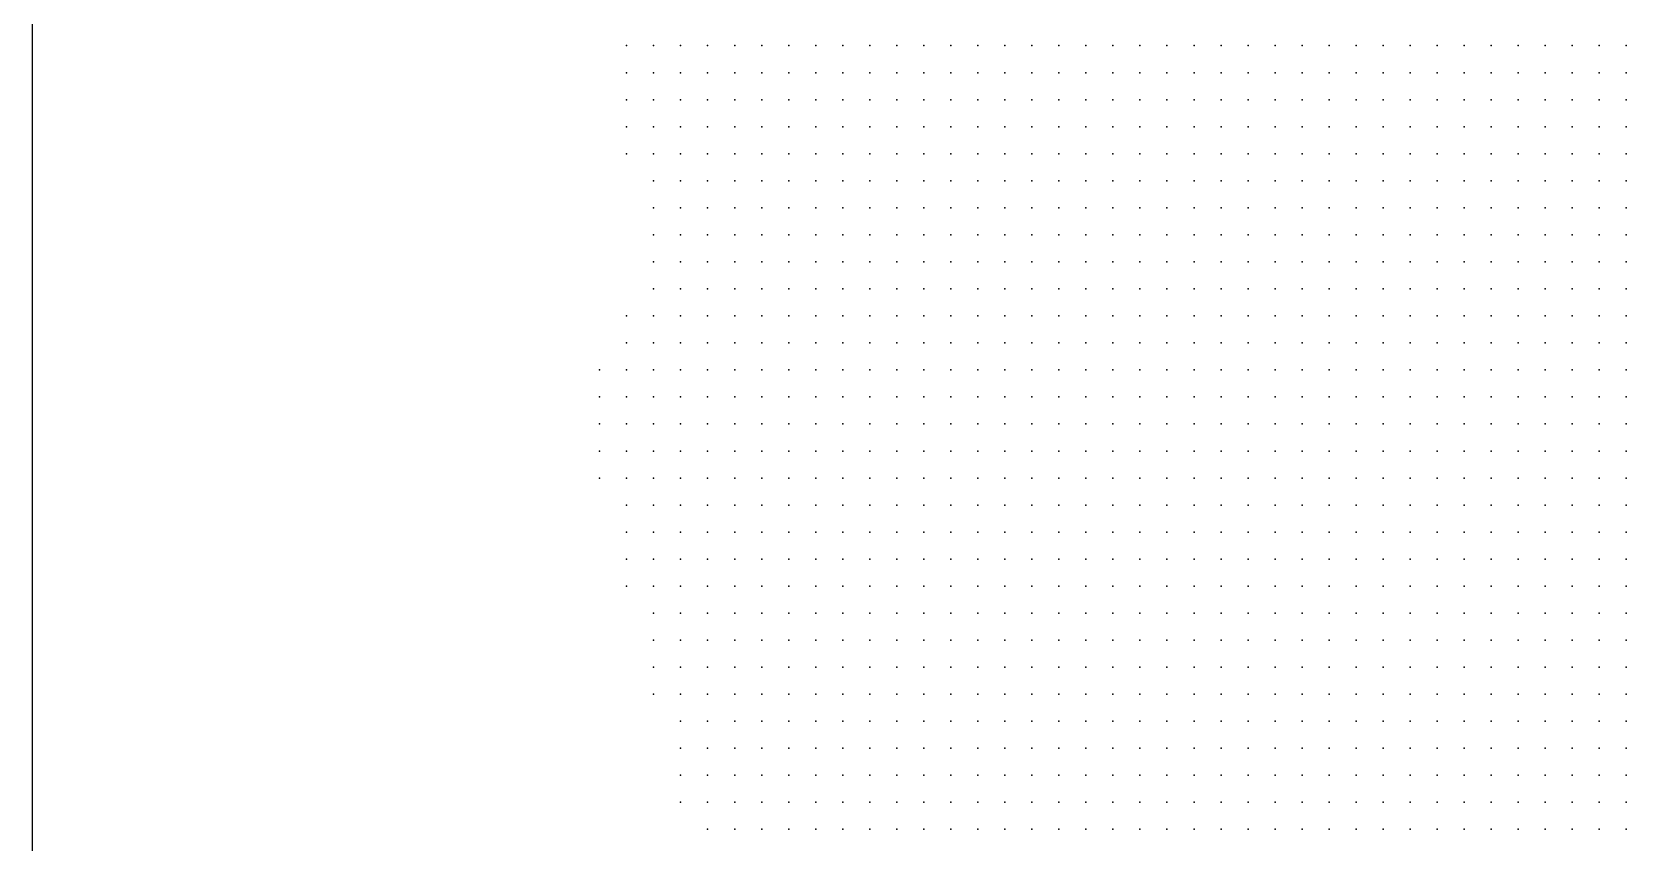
# Model space of a CAD drawing. Header units: millimetres. Extents: x 2848 to 6961, y 1568 to 7914.
# Drawn here: x 3308.3 to 3367.8, y 1649.8 to 1679.8 of the extents above; entities that cross this region are included whole.
import ezdxf

# ---------------------------------------------------------------- set-up
doc = ezdxf.new("R2010")
doc.units = ezdxf.units.MM
doc.header["$PDSIZE"] = -2

msp = doc.modelspace()

# ---------------------------------------------------------------- linework, layer by layer
msp.add_lwpolyline([(3308.282, 1590.289), (3428.282, 1590.289), (3428.282, 1710.289), (3308.282, 1710.289)], close=True)
at = {"color": 20, "true_color": 0xf44b2b}
for p in [(3330.282, 1679.289), (3331.282, 1679.289), (3332.282, 1679.289), (3333.282, 1679.289), (3334.282, 1679.289), (3335.282, 1679.289), (3336.282, 1679.289), (3337.282, 1679.289), (3338.282, 1679.289), (3339.282, 1679.289), (3340.282, 1679.289), (3341.282, 1679.289), (3342.282, 1679.289), (3343.282, 1679.289), (3330.282, 1678.289), (3331.282, 1678.289), (3332.282, 1678.289), (3333.282, 1678.289), (3330.282, 1677.289), (3331.282, 1677.289), (3332.282, 1677.289), (3333.282, 1677.289), (3330.282, 1676.289), (3331.282, 1676.289), (3332.282, 1676.289), (3333.282, 1676.289), (3330.282, 1675.289), (3331.282, 1675.289), (3332.282, 1675.289), (3333.282, 1675.289), (3331.282, 1674.289), (3332.282, 1674.289), (3331.282, 1673.289), (3332.282, 1673.289), (3331.282, 1672.289), (3332.282, 1672.289), (3331.282, 1671.289), (3332.282, 1671.289), (3331.282, 1670.289), (3332.282, 1670.289), (3330.282, 1669.289), (3331.282, 1669.289), (3332.282, 1669.289), (3330.282, 1668.289), (3331.282, 1668.289), (3332.282, 1668.289), (3329.282, 1667.289), (3330.282, 1667.289), (3331.282, 1667.289), (3332.282, 1667.289), (3329.282, 1666.289), (3330.282, 1666.289), (3331.282, 1666.289), (3332.282, 1666.289), (3329.282, 1665.289), (3330.282, 1665.289), (3331.282, 1665.289), (3332.282, 1665.289), (3329.282, 1664.289), (3330.282, 1664.289), (3331.282, 1664.289), (3332.282, 1664.289), (3329.282, 1663.289), (3330.282, 1663.289), (3331.282, 1663.289), (3332.282, 1663.289), (3330.282, 1662.289), (3331.282, 1662.289), (3332.282, 1662.289), (3330.282, 1661.289), (3331.282, 1661.289), (3332.282, 1661.289), (3330.282, 1660.289), (3331.282, 1660.289), (3332.282, 1660.289), (3330.282, 1659.289), (3331.282, 1659.289), (3332.282, 1659.289), (3331.282, 1658.289), (3332.282, 1658.289), (3331.282, 1657.289), (3332.282, 1657.289), (3331.282, 1656.289), (3332.282, 1656.289), (3333.282, 1656.289), (3334.282, 1656.289), (3331.282, 1655.289), (3332.282, 1655.289), (3333.282, 1655.289), (3334.282, 1655.289), (3332.282, 1654.289), (3333.282, 1654.289), (3334.282, 1654.289), (3332.282, 1653.289), (3333.282, 1653.289), (3334.282, 1653.289), (3332.282, 1652.289), (3333.282, 1652.289), (3334.282, 1652.289), (3332.282, 1651.289), (3333.282, 1651.289), (3334.282, 1651.289), (3333.282, 1650.289), (3334.282, 1650.289)]:
    msp.add_point(p, dxfattribs=at)
at = {"color": 20, "true_color": 0xff521b}
for p in [(3344.282, 1679.289), (3341.282, 1678.289), (3342.282, 1678.289), (3343.282, 1678.289), (3344.282, 1678.289), (3339.282, 1677.289), (3340.282, 1677.289), (3341.282, 1677.289), (3342.282, 1677.289), (3343.282, 1677.289), (3341.282, 1676.289), (3342.282, 1676.289), (3341.282, 1675.289), (3341.282, 1674.289), (3337.282, 1662.289), (3345.282, 1651.289), (3345.282, 1650.289)]:
    msp.add_point(p, dxfattribs=at)
at = {"color": 20, "true_color": 0xff511a}
msp.add_point((3345.282, 1679.289), dxfattribs=at)
at = {"color": 20, "true_color": 0xfe561e}
msp.add_point((3346.282, 1679.289), dxfattribs=at)
at = {"color": 31, "true_color": 0xffb59e}
msp.add_point((3347.282, 1679.289), dxfattribs=at)
at = {"color": 7, "true_color": 0xffffff}
for p in [(3348.282, 1679.289), (3349.282, 1679.289), (3363.282, 1679.289), (3364.282, 1679.289), (3365.282, 1679.289), (3366.282, 1679.289), (3367.282, 1679.289), (3348.282, 1678.289), (3349.282, 1678.289), (3350.282, 1678.289), (3351.282, 1678.289), (3352.282, 1678.289), (3353.282, 1678.289), (3354.282, 1678.289), (3360.282, 1678.289), (3361.282, 1678.289), (3362.282, 1678.289), (3363.282, 1678.289), (3364.282, 1678.289), (3365.282, 1678.289), (3366.282, 1678.289), (3367.282, 1678.289), (3347.282, 1677.289), (3348.282, 1677.289), (3349.282, 1677.289), (3350.282, 1677.289), (3351.282, 1677.289), (3352.282, 1677.289), (3353.282, 1677.289), (3354.282, 1677.289), (3355.282, 1677.289), (3356.282, 1677.289), (3357.282, 1677.289), (3358.282, 1677.289), (3359.282, 1677.289), (3360.282, 1677.289), (3361.282, 1677.289), (3362.282, 1677.289), (3363.282, 1677.289), (3364.282, 1677.289), (3365.282, 1677.289), (3366.282, 1677.289), (3367.282, 1677.289), (3346.282, 1676.289), (3347.282, 1676.289), (3348.282, 1676.289), (3349.282, 1676.289), (3350.282, 1676.289), (3351.282, 1676.289), (3352.282, 1676.289), (3353.282, 1676.289), (3354.282, 1676.289), (3355.282, 1676.289), (3356.282, 1676.289), (3357.282, 1676.289), (3358.282, 1676.289), (3359.282, 1676.289), (3360.282, 1676.289), (3361.282, 1676.289), (3362.282, 1676.289), (3363.282, 1676.289), (3364.282, 1676.289), (3365.282, 1676.289), (3366.282, 1676.289), (3367.282, 1676.289), (3345.282, 1675.289), (3346.282, 1675.289), (3347.282, 1675.289), (3348.282, 1675.289), (3349.282, 1675.289), (3350.282, 1675.289), (3351.282, 1675.289), (3352.282, 1675.289), (3353.282, 1675.289), (3354.282, 1675.289), (3355.282, 1675.289), (3356.282, 1675.289), (3357.282, 1675.289), (3358.282, 1675.289), (3359.282, 1675.289), (3360.282, 1675.289), (3361.282, 1675.289), (3362.282, 1675.289), (3363.282, 1675.289), (3364.282, 1675.289), (3365.282, 1675.289), (3366.282, 1675.289), (3367.282, 1675.289), (3345.282, 1674.289), (3346.282, 1674.289), (3347.282, 1674.289), (3348.282, 1674.289), (3349.282, 1674.289), (3350.282, 1674.289), (3351.282, 1674.289), (3352.282, 1674.289), (3353.282, 1674.289), (3354.282, 1674.289), (3355.282, 1674.289), (3356.282, 1674.289), (3357.282, 1674.289), (3358.282, 1674.289), (3359.282, 1674.289), (3360.282, 1674.289), (3361.282, 1674.289), (3362.282, 1674.289), (3363.282, 1674.289), (3364.282, 1674.289), (3365.282, 1674.289), (3366.282, 1674.289), (3367.282, 1674.289), (3344.282, 1673.289), (3345.282, 1673.289), (3346.282, 1673.289), (3347.282, 1673.289), (3348.282, 1673.289), (3349.282, 1673.289), (3350.282, 1673.289), (3351.282, 1673.289), (3352.282, 1673.289), (3353.282, 1673.289), (3354.282, 1673.289), (3355.282, 1673.289), (3356.282, 1673.289), (3357.282, 1673.289), (3358.282, 1673.289), (3359.282, 1673.289), (3360.282, 1673.289), (3361.282, 1673.289), (3362.282, 1673.289), (3363.282, 1673.289), (3364.282, 1673.289), (3365.282, 1673.289), (3366.282, 1673.289), (3367.282, 1673.289), (3343.282, 1672.289), (3344.282, 1672.289), (3345.282, 1672.289), (3346.282, 1672.289), (3347.282, 1672.289), (3348.282, 1672.289), (3349.282, 1672.289), (3350.282, 1672.289), (3351.282, 1672.289), (3352.282, 1672.289), (3353.282, 1672.289), (3354.282, 1672.289), (3355.282, 1672.289), (3356.282, 1672.289), (3357.282, 1672.289), (3358.282, 1672.289), (3359.282, 1672.289), (3360.282, 1672.289), (3361.282, 1672.289), (3362.282, 1672.289), (3363.282, 1672.289), (3364.282, 1672.289), (3365.282, 1672.289), (3366.282, 1672.289), (3367.282, 1672.289), (3342.282, 1671.289), (3343.282, 1671.289), (3344.282, 1671.289), (3345.282, 1671.289), (3346.282, 1671.289), (3360.282, 1671.289), (3361.282, 1671.289), (3362.282, 1671.289), (3363.282, 1671.289), (3364.282, 1671.289), (3365.282, 1671.289), (3366.282, 1671.289), (3367.282, 1671.289), (3342.282, 1670.289), (3343.282, 1670.289), (3344.282, 1670.289), (3345.282, 1670.289), (3346.282, 1670.289), (3364.282, 1670.289), (3365.282, 1670.289), (3366.282, 1670.289), (3367.282, 1670.289), (3341.282, 1669.289), (3342.282, 1669.289), (3343.282, 1669.289), (3344.282, 1669.289), (3345.282, 1669.289), (3346.282, 1669.289), (3347.282, 1669.289), (3365.282, 1669.289), (3366.282, 1669.289), (3367.282, 1669.289), (3340.282, 1668.289), (3341.282, 1668.289), (3342.282, 1668.289), (3343.282, 1668.289), (3344.282, 1668.289), (3345.282, 1668.289), (3346.282, 1668.289), (3347.282, 1668.289), (3348.282, 1668.289), (3349.282, 1668.289), (3350.282, 1668.289), (3365.282, 1668.289), (3366.282, 1668.289), (3367.282, 1668.289), (3340.282, 1667.289), (3341.282, 1667.289), (3342.282, 1667.289), (3343.282, 1667.289), (3344.282, 1667.289), (3345.282, 1667.289), (3346.282, 1667.289), (3347.282, 1667.289), (3348.282, 1667.289), (3349.282, 1667.289), (3350.282, 1667.289), (3351.282, 1667.289), (3352.282, 1667.289), (3365.282, 1667.289), (3366.282, 1667.289), (3367.282, 1667.289), (3339.282, 1666.289), (3340.282, 1666.289), (3341.282, 1666.289), (3342.282, 1666.289), (3343.282, 1666.289), (3344.282, 1666.289), (3345.282, 1666.289), (3346.282, 1666.289), (3347.282, 1666.289), (3348.282, 1666.289), (3349.282, 1666.289), (3350.282, 1666.289), (3351.282, 1666.289), (3352.282, 1666.289), (3353.282, 1666.289), (3354.282, 1666.289), (3355.282, 1666.289), (3365.282, 1666.289), (3366.282, 1666.289), (3367.282, 1666.289), (3339.282, 1665.289), (3340.282, 1665.289), (3341.282, 1665.289), (3342.282, 1665.289), (3343.282, 1665.289), (3344.282, 1665.289), (3345.282, 1665.289), (3346.282, 1665.289), (3347.282, 1665.289), (3348.282, 1665.289), (3349.282, 1665.289), (3350.282, 1665.289), (3351.282, 1665.289), (3352.282, 1665.289), (3353.282, 1665.289), (3354.282, 1665.289), (3355.282, 1665.289), (3356.282, 1665.289), (3357.282, 1665.289), (3358.282, 1665.289), (3364.282, 1665.289), (3365.282, 1665.289), (3366.282, 1665.289), (3367.282, 1665.289), (3339.282, 1664.289), (3340.282, 1664.289), (3341.282, 1664.289), (3342.282, 1664.289), (3343.282, 1664.289), (3344.282, 1664.289), (3345.282, 1664.289), (3346.282, 1664.289), (3347.282, 1664.289), (3348.282, 1664.289), (3349.282, 1664.289), (3350.282, 1664.289), (3351.282, 1664.289), (3352.282, 1664.289), (3353.282, 1664.289), (3354.282, 1664.289), (3355.282, 1664.289), (3356.282, 1664.289), (3357.282, 1664.289), (3358.282, 1664.289), (3359.282, 1664.289), (3364.282, 1664.289), (3365.282, 1664.289), (3366.282, 1664.289), (3367.282, 1664.289), (3339.282, 1663.289), (3340.282, 1663.289), (3341.282, 1663.289), (3342.282, 1663.289), (3343.282, 1663.289), (3344.282, 1663.289), (3345.282, 1663.289), (3346.282, 1663.289), (3347.282, 1663.289), (3348.282, 1663.289), (3349.282, 1663.289), (3350.282, 1663.289), (3351.282, 1663.289), (3352.282, 1663.289), (3353.282, 1663.289), (3354.282, 1663.289), (3355.282, 1663.289), (3356.282, 1663.289), (3357.282, 1663.289), (3358.282, 1663.289), (3359.282, 1663.289), (3364.282, 1663.289), (3365.282, 1663.289), (3366.282, 1663.289), (3367.282, 1663.289), (3340.282, 1662.289), (3341.282, 1662.289), (3342.282, 1662.289), (3343.282, 1662.289), (3344.282, 1662.289), (3345.282, 1662.289), (3346.282, 1662.289), (3347.282, 1662.289), (3348.282, 1662.289), (3349.282, 1662.289), (3350.282, 1662.289), (3351.282, 1662.289), (3352.282, 1662.289), (3353.282, 1662.289), (3354.282, 1662.289), (3355.282, 1662.289), (3356.282, 1662.289), (3357.282, 1662.289), (3358.282, 1662.289), (3359.282, 1662.289), (3364.282, 1662.289), (3365.282, 1662.289), (3366.282, 1662.289), (3367.282, 1662.289), (3341.282, 1661.289), (3342.282, 1661.289), (3343.282, 1661.289), (3344.282, 1661.289), (3345.282, 1661.289), (3346.282, 1661.289), (3347.282, 1661.289), (3348.282, 1661.289), (3349.282, 1661.289), (3350.282, 1661.289), (3351.282, 1661.289), (3352.282, 1661.289), (3353.282, 1661.289), (3354.282, 1661.289), (3355.282, 1661.289), (3356.282, 1661.289), (3357.282, 1661.289), (3358.282, 1661.289), (3364.282, 1661.289), (3365.282, 1661.289), (3366.282, 1661.289), (3367.282, 1661.289), (3342.282, 1660.289), (3343.282, 1660.289), (3344.282, 1660.289), (3345.282, 1660.289), (3346.282, 1660.289), (3347.282, 1660.289), (3348.282, 1660.289), (3349.282, 1660.289), (3350.282, 1660.289), (3351.282, 1660.289), (3352.282, 1660.289), (3353.282, 1660.289), (3354.282, 1660.289), (3355.282, 1660.289), (3356.282, 1660.289), (3357.282, 1660.289), (3358.282, 1660.289), (3364.282, 1660.289), (3365.282, 1660.289), (3366.282, 1660.289), (3367.282, 1660.289), (3343.282, 1659.289), (3344.282, 1659.289), (3345.282, 1659.289), (3346.282, 1659.289), (3347.282, 1659.289), (3348.282, 1659.289), (3349.282, 1659.289), (3350.282, 1659.289), (3351.282, 1659.289), (3352.282, 1659.289), (3353.282, 1659.289), (3354.282, 1659.289), (3355.282, 1659.289), (3356.282, 1659.289), (3357.282, 1659.289), (3363.282, 1659.289), (3364.282, 1659.289), (3365.282, 1659.289), (3366.282, 1659.289), (3367.282, 1659.289), (3344.282, 1658.289), (3345.282, 1658.289), (3346.282, 1658.289), (3347.282, 1658.289), (3348.282, 1658.289), (3349.282, 1658.289), (3350.282, 1658.289), (3351.282, 1658.289), (3352.282, 1658.289), (3353.282, 1658.289), (3354.282, 1658.289), (3355.282, 1658.289), (3356.282, 1658.289), (3357.282, 1658.289), (3363.282, 1658.289), (3364.282, 1658.289), (3365.282, 1658.289), (3366.282, 1658.289), (3367.282, 1658.289), (3345.282, 1657.289), (3346.282, 1657.289), (3347.282, 1657.289), (3348.282, 1657.289), (3349.282, 1657.289), (3350.282, 1657.289), (3351.282, 1657.289), (3352.282, 1657.289), (3353.282, 1657.289), (3354.282, 1657.289), (3355.282, 1657.289), (3356.282, 1657.289), (3363.282, 1657.289), (3364.282, 1657.289), (3365.282, 1657.289), (3366.282, 1657.289), (3367.282, 1657.289), (3346.282, 1656.289), (3347.282, 1656.289), (3348.282, 1656.289), (3349.282, 1656.289), (3350.282, 1656.289), (3351.282, 1656.289), (3352.282, 1656.289), (3353.282, 1656.289), (3354.282, 1656.289), (3355.282, 1656.289), (3356.282, 1656.289), (3363.282, 1656.289), (3364.282, 1656.289), (3365.282, 1656.289), (3366.282, 1656.289), (3367.282, 1656.289), (3347.282, 1655.289), (3348.282, 1655.289), (3349.282, 1655.289), (3350.282, 1655.289), (3351.282, 1655.289), (3352.282, 1655.289), (3353.282, 1655.289), (3354.282, 1655.289), (3355.282, 1655.289), (3363.282, 1655.289), (3364.282, 1655.289), (3365.282, 1655.289), (3366.282, 1655.289), (3367.282, 1655.289), (3348.282, 1654.289), (3349.282, 1654.289), (3350.282, 1654.289), (3351.282, 1654.289), (3352.282, 1654.289), (3353.282, 1654.289), (3354.282, 1654.289), (3355.282, 1654.289), (3363.282, 1654.289), (3364.282, 1654.289), (3365.282, 1654.289), (3366.282, 1654.289), (3367.282, 1654.289), (3349.282, 1653.289), (3350.282, 1653.289), (3351.282, 1653.289), (3352.282, 1653.289), (3353.282, 1653.289), (3354.282, 1653.289), (3355.282, 1653.289), (3366.282, 1653.289), (3367.282, 1653.289), (3350.282, 1652.289), (3351.282, 1652.289), (3352.282, 1652.289), (3353.282, 1652.289), (3354.282, 1652.289), (3355.282, 1652.289), (3356.282, 1652.289), (3350.282, 1651.289), (3351.282, 1651.289), (3352.282, 1651.289), (3353.282, 1651.289), (3354.282, 1651.289), (3355.282, 1651.289), (3356.282, 1651.289), (3357.282, 1651.289), (3351.282, 1650.289), (3352.282, 1650.289), (3353.282, 1650.289), (3354.282, 1650.289), (3355.282, 1650.289), (3356.282, 1650.289), (3357.282, 1650.289), (3358.282, 1650.289), (3359.282, 1650.289)]:
    msp.add_point(p, dxfattribs=at)
at = {"color": 7, "true_color": 0xfffcfb}
for p in [(3350.282, 1679.289), (3364.282, 1669.289)]:
    msp.add_point(p, dxfattribs=at)
at = {"color": 7, "true_color": 0xfff3f0}
msp.add_point((3351.282, 1679.289), dxfattribs=at)
at = {"color": 254, "true_color": 0xfee0da}
msp.add_point((3352.282, 1679.289), dxfattribs=at)
at = {"color": 254, "true_color": 0xfec6b8}
msp.add_point((3353.282, 1679.289), dxfattribs=at)
at = {"color": 21, "true_color": 0xfea791}
msp.add_point((3354.282, 1679.289), dxfattribs=at)
at = {"color": 11, "true_color": 0xfe8b70}
msp.add_point((3355.282, 1679.289), dxfattribs=at)
at = {"color": 13, "true_color": 0xfc663e}
msp.add_point((3356.282, 1679.289), dxfattribs=at)
at = {"color": 20, "true_color": 0xfe5220}
msp.add_point((3357.282, 1679.289), dxfattribs=at)
at = {"color": 20, "true_color": 0xfe5322}
msp.add_point((3358.282, 1679.289), dxfattribs=at)
at = {"color": 11, "true_color": 0xfc724f}
msp.add_point((3359.282, 1679.289), dxfattribs=at)
at = {"color": 21, "true_color": 0xfea48f}
msp.add_point((3360.282, 1679.289), dxfattribs=at)
at = {"color": 254, "true_color": 0xffd5cb}
msp.add_point((3361.282, 1679.289), dxfattribs=at)
at = {"color": 7, "true_color": 0xfff6f3}
msp.add_point((3362.282, 1679.289), dxfattribs=at)
at = {"color": 20, "true_color": 0xff551f}
for p in [(3334.282, 1678.289), (3335.282, 1675.289), (3336.282, 1673.289)]:
    msp.add_point(p, dxfattribs=at)
at = {"color": 20, "true_color": 0xff541e}
for p in [(3335.282, 1678.289), (3336.282, 1678.289), (3337.282, 1678.289), (3338.282, 1678.289), (3334.282, 1677.289), (3335.282, 1677.289), (3336.282, 1677.289), (3337.282, 1677.289), (3338.282, 1677.289), (3336.282, 1676.289), (3337.282, 1676.289), (3338.282, 1676.289), (3339.282, 1676.289), (3337.282, 1675.289), (3338.282, 1675.289), (3339.282, 1675.289), (3337.282, 1674.289), (3338.282, 1674.289), (3339.282, 1674.289), (3337.282, 1673.289), (3338.282, 1673.289), (3339.282, 1673.289), (3340.282, 1673.289), (3337.282, 1672.289), (3338.282, 1672.289), (3339.282, 1672.289), (3337.282, 1671.289), (3338.282, 1671.289), (3337.282, 1670.289), (3338.282, 1670.289), (3337.282, 1669.289), (3337.282, 1661.289), (3337.282, 1660.289), (3338.282, 1660.289), (3337.282, 1659.289), (3338.282, 1659.289), (3339.282, 1659.289), (3337.282, 1658.289), (3338.282, 1658.289), (3339.282, 1658.289), (3340.282, 1658.289), (3337.282, 1657.289), (3338.282, 1657.289), (3339.282, 1657.289), (3340.282, 1657.289), (3337.282, 1656.289), (3338.282, 1656.289), (3339.282, 1656.289), (3340.282, 1656.289), (3337.282, 1655.289), (3338.282, 1655.289), (3339.282, 1655.289), (3340.282, 1655.289), (3337.282, 1654.289), (3338.282, 1654.289), (3339.282, 1654.289), (3340.282, 1654.289), (3337.282, 1653.289), (3338.282, 1653.289), (3339.282, 1653.289), (3340.282, 1653.289), (3337.282, 1652.289), (3338.282, 1652.289), (3339.282, 1652.289), (3340.282, 1652.289), (3337.282, 1651.289), (3338.282, 1651.289), (3339.282, 1651.289), (3340.282, 1651.289), (3337.282, 1650.289), (3338.282, 1650.289), (3339.282, 1650.289), (3340.282, 1650.289)]:
    msp.add_point(p, dxfattribs=at)
at = {"color": 20, "true_color": 0xff531d}
for p in [(3339.282, 1678.289), (3339.282, 1671.289), (3337.282, 1668.289)]:
    msp.add_point(p, dxfattribs=at)
at = {"color": 20, "true_color": 0xff531c}
msp.add_point((3340.282, 1678.289), dxfattribs=at)
at = {"color": 20, "true_color": 0xff5016}
for p in [(3345.282, 1678.289), (3341.282, 1673.289), (3355.282, 1670.289), (3359.282, 1657.289)]:
    msp.add_point(p, dxfattribs=at)
at = {"color": 21, "true_color": 0xfe9b7a}
msp.add_point((3346.282, 1678.289), dxfattribs=at)
at = {"color": 7, "true_color": 0xfffaf9}
for p in [(3347.282, 1678.289), (3358.282, 1659.289), (3347.282, 1654.289)]:
    msp.add_point(p, dxfattribs=at)
at = {"color": 7, "true_color": 0xfffcfc}
for p in [(3355.282, 1678.289), (3353.282, 1667.289), (3359.282, 1661.289)]:
    msp.add_point(p, dxfattribs=at)
at = {"color": 7, "true_color": 0xfff4f1}
for p in [(3356.282, 1678.289), (3344.282, 1657.289), (3356.282, 1655.289)]:
    msp.add_point(p, dxfattribs=at)
at = {"color": 7, "true_color": 0xffe8e2}
msp.add_point((3357.282, 1678.289), dxfattribs=at)
at = {"color": 7, "true_color": 0xffeae5}
msp.add_point((3358.282, 1678.289), dxfattribs=at)
at = {"color": 7, "true_color": 0xfff7f5}
for p in [(3359.282, 1678.289), (3357.282, 1657.289), (3345.282, 1656.289), (3364.282, 1653.289)]:
    msp.add_point(p, dxfattribs=at)
at = {"color": 20, "true_color": 0xff4f16}
msp.add_point((3344.282, 1677.289), dxfattribs=at)
at = {"color": 11, "true_color": 0xff8158}
msp.add_point((3345.282, 1677.289), dxfattribs=at)
at = {"color": 7, "true_color": 0xffefea}
for p in [(3346.282, 1677.289), (3351.282, 1668.289)]:
    msp.add_point(p, dxfattribs=at)
at = {"color": 20, "true_color": 0xff561f}
for p in [(3334.282, 1676.289), (3334.282, 1675.289), (3333.282, 1674.289), (3334.282, 1674.289), (3334.282, 1673.289), (3335.282, 1673.289), (3333.282, 1672.289), (3334.282, 1672.289), (3335.282, 1672.289), (3336.282, 1672.289), (3334.282, 1671.289), (3335.282, 1671.289), (3336.282, 1671.289), (3340.282, 1671.289), (3334.282, 1670.289), (3335.282, 1670.289), (3336.282, 1670.289), (3334.282, 1669.289), (3335.282, 1669.289), (3336.282, 1669.289), (3334.282, 1668.289), (3335.282, 1668.289), (3336.282, 1668.289), (3334.282, 1667.289), (3335.282, 1667.289), (3336.282, 1667.289), (3334.282, 1666.289), (3335.282, 1666.289), (3334.282, 1665.289), (3335.282, 1665.289), (3334.282, 1664.289), (3335.282, 1664.289), (3334.282, 1663.289), (3335.282, 1663.289), (3334.282, 1662.289), (3335.282, 1662.289), (3336.282, 1662.289), (3334.282, 1661.289), (3335.282, 1661.289), (3336.282, 1661.289), (3334.282, 1660.289), (3335.282, 1660.289), (3336.282, 1660.289), (3334.282, 1659.289), (3335.282, 1659.289), (3336.282, 1659.289), (3334.282, 1658.289), (3335.282, 1658.289), (3336.282, 1658.289), (3334.282, 1657.289), (3335.282, 1657.289), (3336.282, 1657.289), (3335.282, 1656.289), (3336.282, 1656.289), (3335.282, 1655.289), (3336.282, 1655.289), (3335.282, 1654.289), (3336.282, 1654.289), (3335.282, 1653.289), (3336.282, 1653.289), (3346.282, 1653.289), (3335.282, 1652.289), (3336.282, 1652.289), (3335.282, 1651.289), (3336.282, 1651.289), (3335.282, 1650.289), (3336.282, 1650.289)]:
    msp.add_point(p, dxfattribs=at)
at = {"color": 20, "true_color": 0xff551e}
for p in [(3335.282, 1676.289), (3336.282, 1675.289), (3335.282, 1674.289), (3336.282, 1674.289), (3333.282, 1673.289), (3336.282, 1666.289), (3336.282, 1663.289)]:
    msp.add_point(p, dxfattribs=at)
at = {"color": 20, "true_color": 0xff541d}
for p in [(3340.282, 1676.289), (3340.282, 1675.289), (3340.282, 1674.289), (3336.282, 1665.289), (3336.282, 1664.289)]:
    msp.add_point(p, dxfattribs=at)
at = {"color": 20, "true_color": 0xff5017}
msp.add_point((3343.282, 1676.289), dxfattribs=at)
at = {"color": 30, "true_color": 0xff6d3d}
msp.add_point((3344.282, 1676.289), dxfattribs=at)
at = {"color": 254, "true_color": 0xffe1d8}
for p in [(3345.282, 1676.289), (3342.282, 1672.289)]:
    msp.add_point(p, dxfattribs=at)
at = {"color": 20, "true_color": 0xff5119}
for p in [(3342.282, 1675.289), (3338.282, 1661.289), (3345.282, 1653.289)]:
    msp.add_point(p, dxfattribs=at)
at = {"color": 20, "true_color": 0xff5c25}
msp.add_point((3343.282, 1675.289), dxfattribs=at)
at = {"color": 254, "true_color": 0xffc9b8}
for p in [(3344.282, 1675.289), (3357.282, 1671.289)]:
    msp.add_point(p, dxfattribs=at)
at = {"color": 20, "true_color": 0xff531a}
for p in [(3342.282, 1674.289), (3357.282, 1668.289), (3361.282, 1668.289), (3359.282, 1656.289), (3343.282, 1655.289), (3344.282, 1654.289)]:
    msp.add_point(p, dxfattribs=at)
at = {"color": 21, "true_color": 0xffab92}
msp.add_point((3343.282, 1674.289), dxfattribs=at)
at = {"color": 7, "true_color": 0xfffefe}
for p in [(3344.282, 1674.289), (3363.282, 1670.289), (3365.282, 1653.289), (3358.282, 1651.289)]:
    msp.add_point(p, dxfattribs=at)
at = {"color": 11, "true_color": 0xff8a60}
msp.add_point((3342.282, 1673.289), dxfattribs=at)
at = {"color": 7, "true_color": 0xfff6f4}
for p in [(3343.282, 1673.289), (3348.282, 1669.289), (3339.282, 1667.289), (3356.282, 1666.289)]:
    msp.add_point(p, dxfattribs=at)
at = {"color": 20, "true_color": 0xff521a}
for p in [(3340.282, 1672.289), (3338.282, 1669.289)]:
    msp.add_point(p, dxfattribs=at)
at = {"color": 30, "true_color": 0xff6b38}
msp.add_point((3341.282, 1672.289), dxfattribs=at)
at = {"color": 20, "true_color": 0xff5720}
for p in [(3333.282, 1671.289), (3333.282, 1670.289), (3333.282, 1669.289), (3333.282, 1668.289), (3333.282, 1667.289), (3333.282, 1666.289), (3333.282, 1665.289), (3333.282, 1664.289), (3333.282, 1663.289), (3333.282, 1662.289), (3333.282, 1661.289), (3333.282, 1660.289), (3333.282, 1659.289), (3333.282, 1658.289), (3333.282, 1657.289)]:
    msp.add_point(p, dxfattribs=at)
at = {"color": 31, "true_color": 0xffbba5}
msp.add_point((3341.282, 1671.289), dxfattribs=at)
at = {"color": 7, "true_color": 0xfff1ed}
msp.add_point((3347.282, 1671.289), dxfattribs=at)
at = {"color": 254, "true_color": 0xffe2d7}
msp.add_point((3348.282, 1671.289), dxfattribs=at)
at = {"color": 254, "true_color": 0xffd9cc}
msp.add_point((3349.282, 1671.289), dxfattribs=at)
at = {"color": 254, "true_color": 0xffccbc}
msp.add_point((3350.282, 1671.289), dxfattribs=at)
at = {"color": 31, "true_color": 0xffbfab}
msp.add_point((3351.282, 1671.289), dxfattribs=at)
at = {"color": 21, "true_color": 0xffae96}
msp.add_point((3352.282, 1671.289), dxfattribs=at)
at = {"color": 21, "true_color": 0xfe9e81}
msp.add_point((3353.282, 1671.289), dxfattribs=at)
at = {"color": 21, "true_color": 0xff9570}
msp.add_point((3354.282, 1671.289), dxfattribs=at)
at = {"color": 21, "true_color": 0xff9673}
msp.add_point((3355.282, 1671.289), dxfattribs=at)
at = {"color": 21, "true_color": 0xfea388}
msp.add_point((3356.282, 1671.289), dxfattribs=at)
at = {"color": 7, "true_color": 0xffe8e1}
msp.add_point((3358.282, 1671.289), dxfattribs=at)
at = {"color": 7, "true_color": 0xfff9f8}
for p in [(3359.282, 1671.289), (3362.282, 1655.289)]:
    msp.add_point(p, dxfattribs=at)
at = {"color": 20, "true_color": 0xff5118}
for p in [(3339.282, 1670.289), (3339.282, 1660.289), (3340.282, 1659.289)]:
    msp.add_point(p, dxfattribs=at)
at = {"color": 21, "true_color": 0xff906b}
for p in [(3340.282, 1670.289), (3362.282, 1660.289)]:
    msp.add_point(p, dxfattribs=at)
at = {"color": 7, "true_color": 0xfff8f6}
msp.add_point((3341.282, 1670.289), dxfattribs=at)
at = {"color": 254, "true_color": 0xfed9ce}
msp.add_point((3347.282, 1670.289), dxfattribs=at)
at = {"color": 11, "true_color": 0xfe8f6b}
msp.add_point((3348.282, 1670.289), dxfattribs=at)
at = {"color": 30, "true_color": 0xff6029}
msp.add_point((3349.282, 1670.289), dxfattribs=at)
at = {"color": 20, "true_color": 0xff5215}
for p in [(3350.282, 1670.289), (3358.282, 1653.289), (3361.282, 1651.289)]:
    msp.add_point(p, dxfattribs=at)
at = {"color": 20, "true_color": 0xff5213}
msp.add_point((3351.282, 1670.289), dxfattribs=at)
at = {"color": 20, "true_color": 0xff5217}
for p in [(3352.282, 1670.289), (3355.282, 1668.289), (3361.282, 1665.289), (3341.282, 1658.289)]:
    msp.add_point(p, dxfattribs=at)
at = {"color": 20, "true_color": 0xff5117}
for p in [(3353.282, 1670.289), (3360.282, 1666.289), (3342.282, 1657.289)]:
    msp.add_point(p, dxfattribs=at)
at = {"color": 20, "true_color": 0xff5015}
for p in [(3354.282, 1670.289), (3359.282, 1669.289), (3362.282, 1668.289), (3362.282, 1666.289)]:
    msp.add_point(p, dxfattribs=at)
at = {"color": 20, "true_color": 0xff5116}
for p in [(3356.282, 1670.289), (3356.282, 1668.289), (3358.282, 1655.289), (3360.282, 1655.289), (3363.282, 1650.289)]:
    msp.add_point(p, dxfattribs=at)
at = {"color": 20, "true_color": 0xff561b}
for p in [(3357.282, 1670.289), (3362.282, 1652.289)]:
    msp.add_point(p, dxfattribs=at)
at = {"color": 30, "true_color": 0xff6834}
msp.add_point((3358.282, 1670.289), dxfattribs=at)
at = {"color": 11, "true_color": 0xff8a62}
for p in [(3359.282, 1670.289), (3342.282, 1658.289)]:
    msp.add_point(p, dxfattribs=at)
at = {"color": 31, "true_color": 0xffb199}
msp.add_point((3360.282, 1670.289), dxfattribs=at)
at = {"color": 254, "true_color": 0xffd6ca}
for p in [(3361.282, 1670.289), (3349.282, 1669.289)]:
    msp.add_point(p, dxfattribs=at)
at = {"color": 7, "true_color": 0xfff0ec}
for p in [(3362.282, 1670.289), (3343.282, 1658.289)]:
    msp.add_point(p, dxfattribs=at)
at = {"color": 30, "true_color": 0xff6d3c}
msp.add_point((3339.282, 1669.289), dxfattribs=at)
at = {"color": 254, "true_color": 0xffe2d9}
msp.add_point((3340.282, 1669.289), dxfattribs=at)
at = {"color": 21, "true_color": 0xffa385}
for p in [(3350.282, 1669.289), (3361.282, 1650.289)]:
    msp.add_point(p, dxfattribs=at)
at = {"color": 11, "true_color": 0xff7445}
msp.add_point((3351.282, 1669.289), dxfattribs=at)
at = {"color": 20, "true_color": 0xff561c}
msp.add_point((3352.282, 1669.289), dxfattribs=at)
at = {"color": 20, "true_color": 0xff5115}
for p in [(3353.282, 1669.289), (3360.282, 1652.289), (3364.282, 1651.289)]:
    msp.add_point(p, dxfattribs=at)
at = {"color": 20, "true_color": 0xff5318}
for p in [(3354.282, 1669.289), (3360.282, 1669.289)]:
    msp.add_point(p, dxfattribs=at)
at = {"color": 20, "true_color": 0xff541b}
for p in [(3355.282, 1669.289), (3356.282, 1669.289), (3357.282, 1669.289), (3359.282, 1668.289), (3360.282, 1668.289), (3360.282, 1667.289), (3361.282, 1667.289), (3361.282, 1666.289), (3341.282, 1657.289), (3341.282, 1656.289), (3341.282, 1655.289), (3342.282, 1655.289), (3359.282, 1655.289), (3341.282, 1654.289), (3342.282, 1654.289), (3343.282, 1654.289), (3345.282, 1654.289), (3359.282, 1654.289), (3341.282, 1653.289), (3342.282, 1653.289), (3343.282, 1653.289), (3344.282, 1653.289), (3341.282, 1652.289), (3342.282, 1652.289), (3343.282, 1652.289), (3341.282, 1651.289), (3342.282, 1651.289), (3343.282, 1651.289), (3346.282, 1651.289), (3341.282, 1650.289), (3342.282, 1650.289), (3343.282, 1650.289), (3346.282, 1650.289), (3347.282, 1650.289), (3364.282, 1650.289), (3365.282, 1650.289)]:
    msp.add_point(p, dxfattribs=at)
at = {"color": 20, "true_color": 0xff5218}
for p in [(3358.282, 1669.289), (3359.282, 1667.289), (3360.282, 1656.289), (3361.282, 1652.289)]:
    msp.add_point(p, dxfattribs=at)
at = {"color": 20, "true_color": 0xff5c22}
msp.add_point((3361.282, 1669.289), dxfattribs=at)
at = {"color": 11, "true_color": 0xff7346}
msp.add_point((3362.282, 1669.289), dxfattribs=at)
at = {"color": 31, "true_color": 0xfeb9a5}
msp.add_point((3363.282, 1669.289), dxfattribs=at)
at = {"color": 20, "true_color": 0xff5620}
msp.add_point((3338.282, 1668.289), dxfattribs=at)
at = {"color": 31, "true_color": 0xfebda9}
msp.add_point((3339.282, 1668.289), dxfattribs=at)
at = {"color": 254, "true_color": 0xffc7b6}
msp.add_point((3352.282, 1668.289), dxfattribs=at)
at = {"color": 21, "true_color": 0xff926c}
msp.add_point((3353.282, 1668.289), dxfattribs=at)
at = {"color": 30, "true_color": 0xff6631}
msp.add_point((3354.282, 1668.289), dxfattribs=at)
at = {"color": 20, "true_color": 0xff541c}
msp.add_point((3358.282, 1668.289), dxfattribs=at)
at = {"color": 30, "true_color": 0xff642f}
msp.add_point((3363.282, 1668.289), dxfattribs=at)
at = {"color": 7, "true_color": 0xffeae2}
msp.add_point((3364.282, 1668.289), dxfattribs=at)
at = {"color": 20, "true_color": 0xff5018}
msp.add_point((3337.282, 1667.289), dxfattribs=at)
at = {"color": 11, "true_color": 0xff865f}
msp.add_point((3338.282, 1667.289), dxfattribs=at)
at = {"color": 254, "true_color": 0xffe3db}
msp.add_point((3354.282, 1667.289), dxfattribs=at)
at = {"color": 31, "true_color": 0xffb29a}
msp.add_point((3355.282, 1667.289), dxfattribs=at)
at = {"color": 11, "true_color": 0xff7e51}
msp.add_point((3356.282, 1667.289), dxfattribs=at)
at = {"color": 20, "true_color": 0xff5c24}
for p in [(3357.282, 1667.289), (3362.282, 1650.289)]:
    msp.add_point(p, dxfattribs=at)
at = {"color": 20, "true_color": 0xff5113}
msp.add_point((3358.282, 1667.289), dxfattribs=at)
at = {"color": 20, "true_color": 0xff5319}
for p in [(3362.282, 1667.289), (3360.282, 1658.289), (3360.282, 1657.289), (3359.282, 1653.289), (3360.282, 1653.289)]:
    msp.add_point(p, dxfattribs=at)
at = {"color": 30, "true_color": 0xff6836}
msp.add_point((3363.282, 1667.289), dxfattribs=at)
at = {"color": 7, "true_color": 0xffece6}
msp.add_point((3364.282, 1667.289), dxfattribs=at)
at = {"color": 20, "true_color": 0xfe5720}
for p in [(3337.282, 1666.289), (3367.282, 1651.289)]:
    msp.add_point(p, dxfattribs=at)
at = {"color": 31, "true_color": 0xfec2b0}
msp.add_point((3338.282, 1666.289), dxfattribs=at)
at = {"color": 254, "true_color": 0xffd4c6}
msp.add_point((3357.282, 1666.289), dxfattribs=at)
at = {"color": 21, "true_color": 0xff9e7e}
msp.add_point((3358.282, 1666.289), dxfattribs=at)
at = {"color": 30, "true_color": 0xff652f}
msp.add_point((3359.282, 1666.289), dxfattribs=at)
at = {"color": 11, "true_color": 0xff8259}
msp.add_point((3363.282, 1666.289), dxfattribs=at)
at = {"color": 7, "true_color": 0xfff6f5}
msp.add_point((3364.282, 1666.289), dxfattribs=at)
at = {"color": 20, "true_color": 0xff5f28}
for p in [(3337.282, 1665.289), (3361.282, 1657.289)]:
    msp.add_point(p, dxfattribs=at)
at = {"color": 254, "true_color": 0xffdacf}
msp.add_point((3338.282, 1665.289), dxfattribs=at)
at = {"color": 254, "true_color": 0xffd7cb}
msp.add_point((3359.282, 1665.289), dxfattribs=at)
at = {"color": 13, "true_color": 0xff6f3f}
msp.add_point((3360.282, 1665.289), dxfattribs=at)
at = {"color": 20, "true_color": 0xff4f13}
for p in [(3362.282, 1665.289), (3361.282, 1659.289), (3365.282, 1651.289)]:
    msp.add_point(p, dxfattribs=at)
at = {"color": 21, "true_color": 0xff9c79}
msp.add_point((3363.282, 1665.289), dxfattribs=at)
at = {"color": 20, "true_color": 0xff5e28}
for p in [(3337.282, 1664.289), (3357.282, 1654.289)]:
    msp.add_point(p, dxfattribs=at)
at = {"color": 254, "true_color": 0xffdbd1}
for p in [(3338.282, 1664.289), (3362.282, 1657.289)]:
    msp.add_point(p, dxfattribs=at)
at = {"color": 31, "true_color": 0xffc2ae}
msp.add_point((3360.282, 1664.289), dxfattribs=at)
at = {"color": 20, "true_color": 0xff551a}
msp.add_point((3361.282, 1664.289), dxfattribs=at)
at = {"color": 20, "true_color": 0xfe541a}
msp.add_point((3362.282, 1664.289), dxfattribs=at)
at = {"color": 31, "true_color": 0xfeb7a0}
msp.add_point((3363.282, 1664.289), dxfattribs=at)
at = {"color": 20, "true_color": 0xff551c}
msp.add_point((3337.282, 1663.289), dxfattribs=at)
at = {"color": 31, "true_color": 0xffb79f}
msp.add_point((3338.282, 1663.289), dxfattribs=at)
at = {"color": 254, "true_color": 0xfeddd4}
msp.add_point((3360.282, 1663.289), dxfattribs=at)
at = {"color": 20, "true_color": 0xfe5d29}
msp.add_point((3361.282, 1663.289), dxfattribs=at)
at = {"color": 20, "true_color": 0xff5920}
msp.add_point((3362.282, 1663.289), dxfattribs=at)
at = {"color": 254, "true_color": 0xffd0c3}
msp.add_point((3363.282, 1663.289), dxfattribs=at)
at = {"color": 30, "true_color": 0xff6a3a}
msp.add_point((3338.282, 1662.289), dxfattribs=at)
at = {"color": 254, "true_color": 0xffd9ce}
msp.add_point((3339.282, 1662.289), dxfattribs=at)
at = {"color": 254, "true_color": 0xfecfc0}
msp.add_point((3360.282, 1662.289), dxfattribs=at)
at = {"color": 20, "true_color": 0xfe551c}
msp.add_point((3361.282, 1662.289), dxfattribs=at)
at = {"color": 30, "true_color": 0xff632e}
msp.add_point((3362.282, 1662.289), dxfattribs=at)
at = {"color": 7, "true_color": 0xffe5dd}
msp.add_point((3363.282, 1662.289), dxfattribs=at)
at = {"color": 11, "true_color": 0xff7649}
msp.add_point((3339.282, 1661.289), dxfattribs=at)
at = {"color": 254, "true_color": 0xffe1d9}
msp.add_point((3340.282, 1661.289), dxfattribs=at)
at = {"color": 21, "true_color": 0xff9572}
msp.add_point((3360.282, 1661.289), dxfattribs=at)
at = {"color": 20, "true_color": 0xff4e10}
msp.add_point((3361.282, 1661.289), dxfattribs=at)
at = {"color": 11, "true_color": 0xfe764b}
msp.add_point((3362.282, 1661.289), dxfattribs=at)
at = {"color": 7, "true_color": 0xfff4f0}
msp.add_point((3363.282, 1661.289), dxfattribs=at)
at = {"color": 11, "true_color": 0xfe7c51}
msp.add_point((3340.282, 1660.289), dxfattribs=at)
at = {"color": 7, "true_color": 0xfee7e0}
msp.add_point((3341.282, 1660.289), dxfattribs=at)
at = {"color": 254, "true_color": 0xffd7ca}
msp.add_point((3359.282, 1660.289), dxfattribs=at)
at = {"color": 20, "true_color": 0xff5f26}
msp.add_point((3360.282, 1660.289), dxfattribs=at)
at = {"color": 20, "true_color": 0xff4e11}
msp.add_point((3361.282, 1660.289), dxfattribs=at)
at = {"color": 7, "true_color": 0xfffbfa}
msp.add_point((3363.282, 1660.289), dxfattribs=at)
at = {"color": 11, "true_color": 0xff8357}
msp.add_point((3341.282, 1659.289), dxfattribs=at)
at = {"color": 7, "true_color": 0xffede7}
msp.add_point((3342.282, 1659.289), dxfattribs=at)
at = {"color": 11, "true_color": 0xff8f69}
msp.add_point((3359.282, 1659.289), dxfattribs=at)
at = {"color": 20, "true_color": 0xff5014}
for p in [(3360.282, 1659.289), (3360.282, 1654.289)]:
    msp.add_point(p, dxfattribs=at)
at = {"color": 21, "true_color": 0xffaa8c}
msp.add_point((3362.282, 1659.289), dxfattribs=at)
at = {"color": 254, "true_color": 0xffcfc0}
msp.add_point((3358.282, 1658.289), dxfattribs=at)
at = {"color": 20, "true_color": 0xff5b23}
msp.add_point((3359.282, 1658.289), dxfattribs=at)
at = {"color": 20, "true_color": 0xff561d}
msp.add_point((3361.282, 1658.289), dxfattribs=at)
at = {"color": 31, "true_color": 0xffc3af}
msp.add_point((3362.282, 1658.289), dxfattribs=at)
at = {"color": 11, "true_color": 0xfe8f6c}
msp.add_point((3343.282, 1657.289), dxfattribs=at)
at = {"color": 11, "true_color": 0xff855e}
msp.add_point((3358.282, 1657.289), dxfattribs=at)
at = {"color": 20, "true_color": 0xff541a}
msp.add_point((3342.282, 1656.289), dxfattribs=at)
at = {"color": 20, "true_color": 0xff5317}
msp.add_point((3343.282, 1656.289), dxfattribs=at)
at = {"color": 21, "true_color": 0xff9875}
msp.add_point((3344.282, 1656.289), dxfattribs=at)
at = {"color": 254, "true_color": 0xffc8b7}
msp.add_point((3357.282, 1656.289), dxfattribs=at)
at = {"color": 20, "true_color": 0xff5821}
msp.add_point((3358.282, 1656.289), dxfattribs=at)
at = {"color": 30, "true_color": 0xff6936}
msp.add_point((3361.282, 1656.289), dxfattribs=at)
at = {"color": 7, "true_color": 0xfeefea}
msp.add_point((3362.282, 1656.289), dxfattribs=at)
at = {"color": 20, "true_color": 0xff5418}
msp.add_point((3344.282, 1655.289), dxfattribs=at)
at = {"color": 21, "true_color": 0xffa081}
msp.add_point((3345.282, 1655.289), dxfattribs=at)
at = {"color": 7, "true_color": 0xfff9f7}
msp.add_point((3346.282, 1655.289), dxfattribs=at)
at = {"color": 11, "true_color": 0xfd7e56}
msp.add_point((3357.282, 1655.289), dxfattribs=at)
at = {"color": 11, "true_color": 0xff7f55}
msp.add_point((3361.282, 1655.289), dxfattribs=at)
at = {"color": 21, "true_color": 0xffa68b}
msp.add_point((3346.282, 1654.289), dxfattribs=at)
at = {"color": 254, "true_color": 0xffe3da}
msp.add_point((3356.282, 1654.289), dxfattribs=at)
at = {"color": 20, "true_color": 0xff5219}
for p in [(3358.282, 1654.289), (3346.282, 1652.289), (3347.282, 1651.289), (3362.282, 1651.289), (3363.282, 1651.289)]:
    msp.add_point(p, dxfattribs=at)
at = {"color": 11, "true_color": 0xff8e69}
msp.add_point((3361.282, 1654.289), dxfattribs=at)
at = {"color": 7, "true_color": 0xfffdfd}
for p in [(3362.282, 1654.289), (3349.282, 1652.289)]:
    msp.add_point(p, dxfattribs=at)
at = {"color": 21, "true_color": 0xffad95}
msp.add_point((3347.282, 1653.289), dxfattribs=at)
at = {"color": 7, "true_color": 0xfffbfb}
msp.add_point((3348.282, 1653.289), dxfattribs=at)
at = {"color": 7, "true_color": 0xfff5f2}
msp.add_point((3356.282, 1653.289), dxfattribs=at)
at = {"color": 11, "true_color": 0xff8d66}
msp.add_point((3357.282, 1653.289), dxfattribs=at)
at = {"color": 30, "true_color": 0xfd6533}
msp.add_point((3361.282, 1653.289), dxfattribs=at)
at = {"color": 31, "true_color": 0xffbda8}
msp.add_point((3362.282, 1653.289), dxfattribs=at)
at = {"color": 7, "true_color": 0xffe9e2}
msp.add_point((3363.282, 1653.289), dxfattribs=at)
at = {"color": 20, "true_color": 0xff531b}
for p in [(3344.282, 1652.289), (3345.282, 1652.289), (3344.282, 1651.289), (3344.282, 1650.289), (3366.282, 1650.289)]:
    msp.add_point(p, dxfattribs=at)
at = {"color": 20, "true_color": 0xff5921}
msp.add_point((3347.282, 1652.289), dxfattribs=at)
at = {"color": 31, "true_color": 0xffb49d}
msp.add_point((3348.282, 1652.289), dxfattribs=at)
at = {"color": 7, "true_color": 0xfff1ec}
msp.add_point((3357.282, 1652.289), dxfattribs=at)
at = {"color": 21, "true_color": 0xffa689}
msp.add_point((3358.282, 1652.289), dxfattribs=at)
at = {"color": 20, "true_color": 0xff5d23}
msp.add_point((3359.282, 1652.289), dxfattribs=at)
at = {"color": 30, "true_color": 0xff6733}
msp.add_point((3363.282, 1652.289), dxfattribs=at)
at = {"color": 11, "true_color": 0xfe8057}
msp.add_point((3364.282, 1652.289), dxfattribs=at)
at = {"color": 21, "true_color": 0xff9e7b}
msp.add_point((3365.282, 1652.289), dxfattribs=at)
at = {"color": 31, "true_color": 0xfebaa4}
msp.add_point((3366.282, 1652.289), dxfattribs=at)
at = {"color": 254, "true_color": 0xfecec0}
msp.add_point((3367.282, 1652.289), dxfattribs=at)
at = {"color": 20, "true_color": 0xff5a24}
msp.add_point((3348.282, 1651.289), dxfattribs=at)
at = {"color": 31, "true_color": 0xffc0ab}
msp.add_point((3349.282, 1651.289), dxfattribs=at)
at = {"color": 254, "true_color": 0xffd1c1}
msp.add_point((3359.282, 1651.289), dxfattribs=at)
at = {"color": 11, "true_color": 0xff794c}
msp.add_point((3360.282, 1651.289), dxfattribs=at)
at = {"color": 20, "true_color": 0xfe5219}
msp.add_point((3366.282, 1651.289), dxfattribs=at)
at = {"color": 20, "true_color": 0xff4f15}
msp.add_point((3348.282, 1650.289), dxfattribs=at)
at = {"color": 11, "true_color": 0xff774a}
msp.add_point((3349.282, 1650.289), dxfattribs=at)
at = {"color": 7, "true_color": 0xfff2ee}
msp.add_point((3350.282, 1650.289), dxfattribs=at)
at = {"color": 7, "true_color": 0xffeee8}
msp.add_point((3360.282, 1650.289), dxfattribs=at)
at = {"color": 20, "true_color": 0xfe4f17}
msp.add_point((3367.282, 1650.289), dxfattribs=at)

doc.saveas('drawing.dxf')
